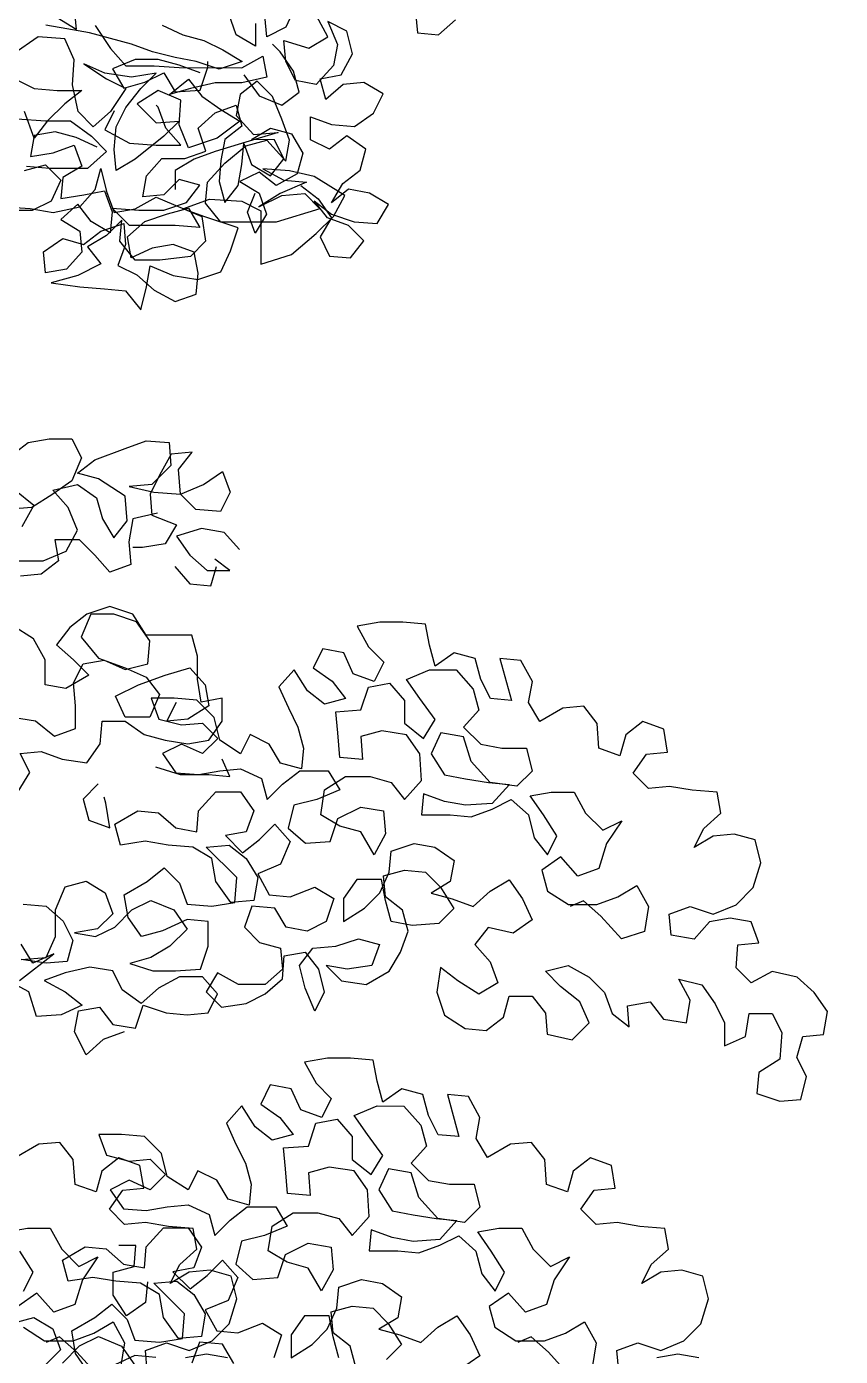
# Model space of a CAD drawing. Header units: inches. Extents: x 350994 to 353538, y 1581369 to 1583842.
# Drawn here: x 351584.641 to 351585.336, y 1583405.178 to 1583406.313 of the extents above; entities that cross this region are included whole.
import ezdxf

# ---------------------------------------------------------------- set-up
doc = ezdxf.new("R2010")
doc.units = ezdxf.units.IN
doc.header["$MEASUREMENT"] = 0
doc.linetypes.add('1', pattern=[0])
doc.layers.add('FOREST', color=96, linetype='Continuous')
doc.layers.add('TREE', color=81, linetype='1')

# ---------------------------------------------------------------- blocks, each defined once
blk = doc.blocks.new('TREE_4')
at = {"color": 94}
for points in [[(1415.1, 8028), (1418, 7996.2), (1389.1, 8013.6)], [(1446.9, 8001.9), (1470, 7967.2), (1493.1, 7941.2), (1536.5, 7941.1), (1574.1, 7938.2), (1669.5, 7938.1), (1701.3, 7955.4), (1707.1, 7923.6), (1669.5, 7915), (1629, 7915), (1591.4, 7906.4), (1559.6, 7897.7), (1588.5, 7920.8), (1608.7, 7894.8), (1637.6, 7874.5), (1666.5, 7857.2), (1631.8, 7831.2), (1588.4, 7816.8), (1574, 7851.5), (1576.9, 7889.1), (1542.3, 7903.5), (1510.4, 7883.3), (1539.3, 7854.4), (1574, 7857.3), (1550.9, 7834.1), (1507.5, 7799.5), (1478.5, 7782.2), (1475.7, 7814), (1478.6, 7848.7), (1493.1, 7877.6), (1516.2, 7906.5), (1539.4, 7929.6), (1501.8, 7923.8), (1461.3, 7929.6), (1429.5, 7944.1), (1464.2, 7921), (1493.1, 7906.5), (1469.9, 7871.8), (1443.9, 7848.7), (1420.8, 7871.8), (1412.2, 7912.3), (1415.1, 7949.9), (1400.7, 7981.7), (1360.2, 7984.7), (1322.6, 7958.7)], [(1313.9, 7926.9), (1354.3, 7906.6), (1389, 7903.7), (1426.6, 7903.6), (1400.6, 7883.4), (1374.5, 7857.4), (1354.3, 7831.4), (1339.8, 7871.9)], [(1328.3, 7860.4), (1371.6, 7857.4), (1409.2, 7857.4), (1441, 7834.2), (1464.1, 7811.1), (1435.2, 7785.1), (1377.3, 7785.1), (1342.6, 7788.1)], [(1339.8, 7782.3), (1371.6, 7790.9), (1394.7, 7767.8), (1380.2, 7736), (1351.3, 7721.6), (1293.4, 7721.6)], [(1310.8, 7727.4), (1348.4, 7724.5), (1383.1, 7718.6), (1423.5, 7727.3), (1446.7, 7753.3), (1455.4, 7785.1), (1464, 7750.4), (1475.6, 7718.6), (1507.4, 7724.3), (1539.2, 7741.6), (1608.6, 7712.7), (1614.3, 7675.1), (1591.2, 7652), (1544.9, 7646.2), (1507.3, 7646.2), (1484.2, 7675.2), (1487.1, 7707), (1464, 7683.9), (1435.1, 7666.6), (1455.3, 7640.5), (1420.6, 7623.2), (1380.1, 7611.7), (1423.4, 7605.8), (1461, 7602.9), (1492.8, 7600), (1515.9, 7571.1), (1524.6, 7605.8), (1530.4, 7637.6), (1565.1, 7623.1), (1602.7, 7617.2), (1637.4, 7628.8), (1651.9, 7660.6), (1663.5, 7695.3), (1611.5, 7712.7), (1579.7, 7724.2), (1620.2, 7738.7), (1669.3, 7735.7), (1698.2, 7721.2), (1698.1, 7640.3), (1744.4, 7654.7), (1782, 7686.5), (1808.1, 7712.5), (1825.5, 7744.3), (1779.2, 7773.2), (1741.6, 7781.9), (1701.2, 7784.9), (1733, 7767.5), (1767.6, 7764.6), (1727.2, 7747.2), (1695.3, 7727), (1730, 7744.3), (1764.7, 7747.2), (1787.8, 7724.1), (1721.3, 7703.9), (1637.5, 7704), (1614.4, 7732.9), (1617.3, 7764.7), (1643.3, 7793.6), (1675.2, 7819.6), (1707, 7828.2), (1735.9, 7796.4), (1741.7, 7828.2), (1730.1, 7860), (1715.7, 7894.7), (1692.6, 7917.9), (1666.6, 7897.6), (1660.8, 7865.8), (1686.8, 7836.9), (1724.3, 7839.8), (1675.2, 7825.4), (1628.9, 7810.9), (1597.1, 7799.4), (1568.2, 7782.1), (1568.1, 7753.2)], [(1541.5, 7262.6), (1503.9, 7254), (1498.1, 7219.3), (1501, 7184.6), (1469.2, 7173), (1446.1, 7199.1), (1423, 7222.2), (1385.4, 7222.3), (1391.1, 7190.5), (1365.1, 7170.2), (1333.3, 7167.4)], [(1336.2, 7242.5), (1353.6, 7274.3), (1324.7, 7297.5)], [(1319, 7349.5), (1345, 7369.8), (1376.8, 7375.5), (1411.5, 7375.5), (1426, 7346.6), (1411.5, 7311.9), (1382.5, 7291.7), (1350.7, 7271.4), (1318.9, 7268.6)], [(1321.7, 7190.5), (1368, 7190.5), (1402.7, 7204.9), (1420.1, 7236.7), (1405.7, 7271.4), (1382.6, 7297.4), (1420.1, 7306.1), (1449, 7285.8), (1457.7, 7254), (1475, 7225.1), (1495.3, 7251.1), (1492.4, 7288.7), (1452, 7314.7), (1420.2, 7323.4), (1446.2, 7343.6), (1492.5, 7360.9), (1524.3, 7372.5), (1559, 7369.6), (1561.8, 7334.9), (1532.9, 7306), (1498.2, 7303.1), (1535.8, 7294.4), (1576.3, 7291.5), (1611, 7305.9), (1639.9, 7326.1), (1651.4, 7294.3), (1637, 7265.4), (1599.4, 7268.3), (1576.3, 7291.5), (1573.4, 7329.1), (1593.7, 7355.1), (1561.9, 7352.2), (1544.5, 7320.4), (1530, 7291.5), (1532.9, 7259.7), (1570.4, 7245.2), (1553.1, 7216.3), (1518.4, 7210.6), (1503.9, 7210.6)], [(1665.8, 7207.6), (1642.7, 7233.6), (1608, 7239.4), (1570.4, 7227.9), (1590.6, 7198.9), (1616.6, 7175.8), (1651.3, 7175.8), (1628.2, 7193.1)], [(1567.5, 7181.6), (1590.6, 7155.6), (1622.4, 7152.7), (1631.1, 7181.6)], [(1330.1, 6840.7), (1347.5, 6869.6), (1333, 6898.5), (1364.8, 6901.3), (1396.6, 6889.8), (1434.2, 6883.9), (1454.5, 6912.8), (1457.4, 6947.5), (1492.1, 6947.5), (1521, 6927.2), (1552.8, 6918.5), (1587.5, 6912.7), (1619.3, 6918.5), (1639.6, 6947.4), (1639.6, 6982.1), (1607.8, 6976.3), (1602, 7011), (1602.1, 7045.7), (1593.4, 7077.5), (1524, 7077.6), (1503.8, 7109.4), (1469.1, 7121), (1434.4, 7109.5), (1408.4, 7089.2), (1388.1, 7063.2), (1414.1, 7040.1), (1437.2, 7016.9), (1402.5, 6996.7), (1370.7, 7002.5), (1370.8, 7040.1), (1353.4, 7071.9), (1321.6, 7092.2)], [(1321.5, 6953.4), (1356.2, 6947.6), (1385.1, 6924.5), (1416.9, 6936), (1416.9, 6970.7), (1414.1, 7005.4), (1428.6, 7034.3), (1460.4, 7040), (1492.2, 7025.6), (1526.9, 7034.2), (1529.8, 7068.9), (1509.6, 7097.8), (1474.9, 7109.4), (1440.2, 7109.5), (1425.7, 7074.8), (1451.7, 7042.9), (1492.2, 7028.4), (1524, 7014), (1544.2, 6987.9), (1529.7, 6953.2), (1492.1, 6953.3), (1477.7, 6985.1), (1512.4, 7002.4), (1552.9, 7016.8), (1590.5, 7028.4), (1613.6, 7002.3), (1619.3, 6970.5), (1587.5, 6950.3), (1555.7, 6947.4), (1570.2, 6976.3)], [(1490.8, 6476.1), (1458.9, 6464.5), (1432.9, 6441.4), (1415.6, 6476.1), (1421.4, 6507.9), (1453.2, 6513.7), (1473.4, 6487.6), (1508.1, 6481.8), (1519.7, 6516.5), (1554.4, 6504.9), (1586.2, 6502), (1618, 6504.9), (1632.5, 6533.8), (1609.4, 6559.8), (1574.7, 6559.8), (1542.9, 6542.5), (1516.8, 6519.4), (1487.9, 6539.7), (1473.5, 6568.6), (1438.8, 6574.4), (1401.2, 6565.8), (1369.4, 6554.2), (1401.2, 6536.9), (1427.2, 6516.6), (1395.4, 6502.2), (1357.8, 6499.3), (1346.2, 6536.9), (1314.5, 6554.3)], [(1331.8, 6554.3), (1383.9, 6594.7), (1352.1, 6580.3), (1334.7, 6609.2)], [(1337.7, 6669.9), (1372.4, 6667), (1398.4, 6643.8), (1412.8, 6614.9), (1404.1, 6583.1), (1372.3, 6580.3), (1334.7, 6586.1), (1372.3, 6588.9), (1386.8, 6620.7), (1386.8, 6661.2), (1401.3, 6695.9), (1433.1, 6704.5), (1462, 6687.2), (1473.6, 6655.3), (1450.4, 6632.2), (1415.7, 6626.5), (1447.5, 6620.7), (1476.4, 6635.1), (1502.5, 6661.1), (1531.4, 6675.5), (1566.1, 6661), (1586.3, 6632.1), (1560.3, 6606.1), (1531.3, 6588.8), (1499.5, 6580.1), (1534.2, 6568.6), (1568.9, 6568.5), (1606.5, 6571.4), (1618.1, 6606.1), (1618.1, 6643.6), (1586.3, 6646.6), (1548.7, 6629.3), (1516.9, 6620.6), (1496.7, 6649.5), (1490.9, 6684.2), (1525.7, 6704.4), (1551.7, 6724.7), (1574.8, 6701.5), (1586.3, 6669.7), (1623.9, 6666.8), (1658.6, 6672.5), (1661.6, 6710.1), (1615.3, 6756.4), (1650, 6759.3), (1676, 6739), (1693.4, 6710.1), (1687.5, 6675.4), (1652.8, 6672.5), (1629.7, 6704.4), (1624, 6739.1), (1595.1, 6756.4), (1557.5, 6759.4), (1522.8, 6765.2), (1485.2, 6759.4), (1476.6, 6791.2), (1511.3, 6811.4), (1543.1, 6808.5), (1569.1, 6785.4), (1600.9, 6779.6), (1603.8, 6811.4), (1629.9, 6840.2), (1667.5, 6840.2), (1687.7, 6811.3), (1676.1, 6779.5), (1644.3, 6773.7), (1670.3, 6747.7), (1696.3, 6767.9), (1719.5, 6791), (1742.6, 6765), (1728.1, 6730.3), (1693.4, 6715.9), (1710.7, 6684), (1742.5, 6681.1), (1780.1, 6695.5), (1809, 6678.2), (1797.4, 6643.5), (1768.5, 6629.1), (1736.7, 6634.9), (1719.3, 6663.8), (1684.6, 6666.7), (1673.1, 6634.9), (1696.2, 6611.8), (1728, 6603.1), (1730.8, 6571.3), (1704.8, 6548.2), (1664.3, 6548.2), (1632.5, 6565.6), (1615.1, 6536.7), (1638.2, 6513.5), (1675.8, 6519.3), (1704.8, 6533.7), (1730.8, 6556.8), (1733.7, 6591.5), (1765.5, 6597.3), (1785.8, 6571.2), (1794.4, 6536.5), (1779.9, 6507.6), (1765.5, 6542.3), (1756.8, 6577), (1777.1, 6603), (1811.8, 6605.9), (1846.5, 6617.4), (1878.3, 6608.7), (1866.7, 6576.9), (1829.1, 6571.2), (1797.3, 6577), (1820.4, 6553.8), (1858, 6548), (1892.7, 6568.2), (1910.1, 6597.1), (1921.7, 6628.9), (1913.1, 6660.7), (1887.1, 6681), (1884.2, 6712.8), (1916, 6721.4), (1947.8, 6718.5), (1970.9, 6695.4), (1991.1, 6663.5), (1968, 6640.4), (1927.5, 6637.6), (1895.7, 6643.4), (1887, 6675.2), (1881.3, 6707), (1843.7, 6707), (1823.4, 6678.2), (1823.4, 6643.5), (1855.2, 6663.7), (1878.4, 6686.8), (1892.9, 6718.6), (1895.8, 6750.4), (1930.5, 6761.9), (1962.3, 6756.1), (1991.2, 6735.8), (1985.4, 6704), (1956.4, 6686.7), (1988.2, 6678), (2020, 6666.4), (2046.1, 6689.5), (2075, 6706.8), (2095.2, 6677.9), (2109.7, 6646.1), (2080.7, 6625.9), (2043.1, 6634.6), (2022.9, 6608.6), (2046, 6582.5), (2057.5, 6550.7), (2028.6, 6533.4), (1996.8, 6553.7), (1970.8, 6573.9), (1965, 6536.4), (1976.5, 6501.6), (2008.3, 6481.4), (2040.1, 6478.5), (2066.1, 6498.7), (2074.8, 6530.5), (2109.5, 6530.4), (2129.8, 6504.4), (2132.6, 6472.6), (2170.2, 6463.9), (2196.2, 6489.9), (2181.8, 6521.7), (2152.9, 6544.9), (2129.8, 6568), (2164.5, 6576.6), (2196.3, 6559.3), (2219.4, 6536.1), (2231, 6504.3), (2257, 6484), (2254.1, 6515.8), (2288.8, 6521.6), (2309, 6495.6), (2343.7, 6489.7), (2349.5, 6524.4), (2332.2, 6556.3), (2366.9, 6547.5), (2387.1, 6518.6), (2401.5, 6489.7), (2401.5, 6455), (2433.3, 6469.4), (2439.1, 6504.1), (2473.8, 6504.1), (2488.3, 6475.2), (2485.3, 6434.7), (2453.5, 6414.5), (2450.6, 6382.7), (2485.3, 6371.1), (2517.1, 6373.9), (2525.8, 6408.6), (2511.4, 6437.5), (2520.1, 6469.3), (2551.9, 6472.2), (2557.7, 6506.9), (2537.5, 6535.8), (2511.5, 6559), (2473.9, 6567.7), (2442.1, 6550.4), (2419, 6573.5), (2421.9, 6608.2), (2453.7, 6611.1), (2442.1, 6642.9), (2410.3, 6648.7), (2378.5, 6643), (2355.4, 6617), (2320.7, 6622.8), (2317.8, 6654.6), (2349.6, 6666.1), (2384.3, 6654.5), (2419, 6668.9), (2445.1, 6694.9), (2456.7, 6732.5), (2448, 6767.2), (2416.2, 6775.9), (2384.4, 6773.1), (2355.5, 6755.7), (2370, 6784.6), (2396, 6807.7), (2390.3, 6839.5), (2352.7, 6842.5), (2318, 6848.3), (2286.2, 6845.4), (2263.1, 6868.6), (2283.4, 6897.5), (2315.2, 6900.3), (2309.4, 6935), (2277.6, 6946.6), (2251.6, 6926.4), (2242.9, 6894.6), (2211.1, 6906.2), (2208.2, 6943.8), (2188, 6969.8), (2156.2, 6967), (2121.5, 6946.8), (2104.2, 6975.7), (2110, 7007.5), (2092.7, 7039.3), (2060.9, 7042.2), (2078.2, 6978.6), (2046.3, 6981.5), (2031.9, 7010.5), (2023.3, 7042.3), (1991.5, 7051), (1962.5, 7030.8), (1953.9, 7062.6), (1948.1, 7094.4), (1913.5, 7097.3), (1878.8, 7097.3), (1844.1, 7091.6), (1861.4, 7059.8), (1884.5, 7036.6), (1870, 7007.7), (1838.2, 7019.3), (1823.8, 7051.1), (1792, 7056.9), (1777.5, 7028), (1806.4, 7007.8), (1826.6, 6981.7), (1794.8, 6973.1), (1768.8, 6993.4), (1748.6, 7025.2), (1725.4, 6999.2), (1739.9, 6967.4), (1754.3, 6938.4), (1762.9, 6906.6), (1760, 6874.8), (1728.2, 6883.5), (1710.9, 6912.5), (1682, 6926.9), (1667.5, 6898), (1635.7, 6918.3), (1627.1, 6953), (1601.1, 6979.1), (1566.4, 6982), (1531.7, 6982), (1543.2, 6950.2), (1577.9, 6941.5), (1609.7, 6944.4), (1632.8, 6921.2), (1609.7, 6898.1), (1577.9, 6912.6), (1549, 6898.1), (1569.2, 6869.2), (1603.9, 6866.3), (1635.7, 6872), (1667.5, 6874.9), (1699.3, 6860.4), (1707.9, 6828.6), (1731.1, 6851.7), (1757.1, 6871.9), (1800.5, 6871.9), (1817.8, 6843), (1783.1, 6828.5), (1748.4, 6819.9), (1739.7, 6785.2), (1765.7, 6762.1), (1803.3, 6764.9), (1814.9, 6799.6), (1849.6, 6816.9), (1884.3, 6811.1), (1887.1, 6776.4), (1869.8, 6744.6), (1849.6, 6779.3), (1817.8, 6788), (1788.9, 6805.4), (1794.7, 6843), (1826.5, 6863.2), (1864.1, 6863.2), (1895.9, 6854.5), (1916.1, 6828.4), (1942.1, 6857.3), (1939.3, 6897.8), (1919.1, 6926.7), (1881.5, 6932.5), (1849.7, 6923.9), (1852.5, 6889.2), (1817.9, 6892.1), (1815, 6929.7), (1812.1, 6961.5), (1849.7, 6964.4), (1861.3, 6999.1), (1893.1, 7004.8), (1916.2, 6978.8), (1916.2, 6944.1), (1945.1, 6920.9), (1962.5, 6949.8), (1939.4, 6981.6), (1919.2, 7010.6), (1953.9, 7025), (1994.3, 7025), (2020.3, 6996), (2029, 6964.2), (2005.8, 6938.2), (2031.8, 6912.2), (2063.6, 6906.3), (2101.2, 6906.3), (2109.9, 6871.6), (2086.7, 6848.5), (2046.2, 6854.3), (2017.3, 6886.2), (2005.8, 6923.7), (1971.1, 6929.6), (1956.6, 6897.8), (1976.9, 6865.9), (2008.7, 6860.1), (2043.3, 6854.3), (2075.1, 6851.4), (2049.1, 6822.5), (2008.6, 6819.7), (1976.8, 6825.5), (1945, 6837.1), (1942.1, 6805.3), (1985.5, 6805.2), (2017.3, 6802.3), (2049.1, 6813.8), (2078, 6828.3), (2104, 6805.1), (2112.7, 6770.4), (2132.9, 6744.4), (2147.4, 6773.3), (2127.1, 6805.1), (2106.9, 6834), (2138.7, 6839.8), (2173.4, 6839.7), (2190.8, 6807.9), (2216.8, 6781.9), (2245.7, 6796.3), (2222.5, 6761.6), (2210.9, 6724.1), (2179.1, 6712.5), (2153.1, 6741.5), (2124.2, 6721.2), (2132.8, 6689.4), (2164.6, 6669.2), (2208, 6669.1), (2239.8, 6680.7), (2268.7, 6698), (2286, 6666.2), (2280.2, 6628.6), (2245.5, 6617.1), (2213.7, 6651.8), (2187.7, 6674.9), (2167.5, 6666.3)], [(1538.3, 6878.1), (1575.9, 6866.5), (1619.2, 6866.4), (1651, 6863.5), (1639.5, 6889.5)], [(1451.5, 6852.1), (1428.4, 6829), (1437, 6797.2), (1468.8, 6785.6), (1463.1, 6823.2), (1460.2, 6831.9)], [(1647.3, 5981.7), (1615.5, 5987.5), (1583.7, 5981.7)], [(1525.9, 5961.5), (1523, 5993.3), (1554.8, 6004.9), (1589.5, 5993.3), (1624.2, 6007.7), (1650.3, 6033.7), (1661.9, 6071.3), (1653.2, 6106), (1621.4, 6114.7), (1589.6, 6111.8), (1560.7, 6094.5), (1575.2, 6123.4), (1601.2, 6146.5), (1595.5, 6178.3), (1557.9, 6181.2), (1523.2, 6187.1), (1491.4, 6184.2), (1468.3, 6207.3), (1488.6, 6236.2), (1520.4, 6239.1), (1514.6, 6273.8), (1482.8, 6285.4), (1456.8, 6265.2), (1448.1, 6233.4), (1416.3, 6245), (1413.4, 6282.6), (1393.2, 6308.6), (1361.4, 6305.7), (1326.7, 6285.5)], [(1338.1, 6083.1), (1352.6, 6112), (1332.3, 6143.9)], [(1312.1, 6172.8), (1343.9, 6178.5), (1378.6, 6178.5), (1396, 6146.7), (1422, 6120.6), (1450.9, 6135.1), (1427.7, 6100.4), (1416.1, 6062.8), (1384.3, 6051.3), (1358.3, 6080.2), (1329.4, 6060)], [(1338, 6028.2), (1369.8, 6007.9), (1413.2, 6007.9), (1445, 6019.4), (1473.9, 6036.7), (1491.2, 6004.9), (1485.4, 5967.3)], [(1450.7, 5955.8), (1418.9, 5990.5), (1392.9, 6013.7), (1372.7, 6005)], [(1307.3, 5959.5), (1307.4, 6000), (1321.8, 6034.7), (1353.7, 6043.3), (1382.6, 6025.9), (1394.1, 5994.1), (1370.9, 5971)], [(1397, 5973.9), (1423, 5999.9), (1451.9, 6014.3), (1486.6, 5999.8), (1506.8, 5970.9)], [(1538.6, 5982.4), (1506.8, 5985.3), (1469.2, 5968)], [(1437.4, 5959.4), (1417.2, 5988.3), (1411.5, 6023), (1446.2, 6043.2), (1472.2, 6063.4), (1495.3, 6040.3), (1506.9, 6008.5), (1544.5, 6005.5), (1579.2, 6011.3), (1582.1, 6048.9), (1535.9, 6095.2), (1570.6, 6098), (1596.6, 6077.8), (1613.9, 6048.8), (1608.1, 6014.2), (1573.4, 6011.3), (1550.3, 6043.1), (1544.5, 6077.8), (1515.6, 6095.2), (1478, 6098.1), (1443.3, 6103.9), (1405.8, 6098.2), (1397.1, 6130), (1431.8, 6150.2), (1463.6, 6147.3), (1489.6, 6124.1), (1521.4, 6118.3), (1524.3, 6150.1), (1550.4, 6179), (1588, 6179), (1608.2, 6150), (1596.6, 6118.2), (1564.8, 6112.5), (1590.8, 6086.4), (1616.8, 6106.7), (1640, 6129.8), (1663.1, 6103.7), (1648.6, 6069), (1613.9, 6054.6), (1631.2, 6022.8), (1663, 6019.9), (1700.6, 6034.3), (1729.5, 6016.9), (1717.9, 5982.2)], [(1657.2, 5973.6), (1639.9, 6002.6), (1605.2, 6005.5), (1593.6, 5973.7)], [(1842.2, 5967.7), (1833.6, 5999.5), (1807.6, 6019.8), (1804.7, 6051.6), (1836.5, 6060.2), (1868.3, 6057.3), (1891.4, 6034.1), (1911.6, 6002.3), (1888.5, 5979.2)], [(1816.2, 5982.2), (1807.6, 6014), (1801.8, 6045.8), (1764.2, 6045.8), (1744, 6016.9), (1743.9, 5982.2), (1775.8, 6002.4), (1798.9, 6025.5), (1813.4, 6057.3), (1816.3, 6089.1), (1851, 6100.7), (1882.8, 6094.9), (1911.7, 6074.6), (1905.9, 6042.8), (1877, 6025.5), (1908.8, 6016.8), (1940.6, 6005.2), (1966.6, 6028.3), (1995.5, 6045.6), (2015.7, 6016.7), (2030.2, 5984.9), (2001.2, 5964.6)], [(2362.7, 5981.7), (2330.9, 5987.5), (2299.1, 5981.7)], [(2241.2, 5961.5), (2238.4, 5993.3), (2270.2, 6004.9), (2304.9, 5993.3), (2339.6, 6007.7), (2365.6, 6033.7), (2377.2, 6071.3), (2368.6, 6106), (2336.8, 6114.7), (2305, 6111.8), (2276, 6094.5), (2290.5, 6123.4), (2316.6, 6146.5), (2310.8, 6178.3), (2273.2, 6181.2), (2238.5, 6187.1), (2206.7, 6184.2), (2183.6, 6207.3), (2203.9, 6236.2), (2235.7, 6239.1), (2229.9, 6273.8), (2198.1, 6285.4), (2172.1, 6265.2), (2163.4, 6233.4), (2131.6, 6245), (2128.7, 6282.6), (2108.5, 6308.6), (2076.7, 6305.7), (2042, 6285.5), (2024.7, 6314.5), (2030.5, 6346.3), (2013.2, 6378.1), (1981.4, 6381), (1998.7, 6317.4), (1966.9, 6320.3), (1952.4, 6349.2), (1943.8, 6381), (1912, 6389.7), (1883.1, 6369.5), (1874.4, 6401.3), (1868.7, 6433.2), (1834, 6436.1), (1799.3, 6436.1), (1764.6, 6430.4), (1781.9, 6398.5), (1805, 6375.4), (1790.5, 6346.5), (1758.7, 6358.1), (1744.3, 6389.9), (1712.5, 6395.7), (1698, 6366.8), (1726.9, 6346.5), (1747.1, 6320.5), (1715.3, 6311.9), (1689.3, 6332.1), (1669.1, 6363.9), (1646, 6337.9), (1660.4, 6306.1), (1674.8, 6277.2), (1683.5, 6245.4), (1680.5, 6213.6), (1648.7, 6222.3), (1631.4, 6251.2), (1602.5, 6265.7), (1588, 6236.8), (1556.2, 6257.1), (1547.6, 6291.8), (1521.6, 6317.8), (1486.9, 6320.7), (1452.2, 6320.8), (1463.8, 6289), (1498.4, 6280.3), (1530.2, 6283.1), (1553.4, 6260), (1530.2, 6236.9), (1498.4, 6251.3), (1469.5, 6236.9), (1489.7, 6208), (1524.4, 6205.1), (1556.2, 6210.8), (1588, 6213.7), (1619.8, 6199.2), (1628.4, 6167.4), (1651.6, 6190.5), (1677.6, 6210.7), (1721, 6210.7), (1738.3, 6181.7), (1703.6, 6167.3), (1668.9, 6158.7), (1660.2, 6124), (1686.2, 6100.8), (1723.8, 6103.7), (1735.4, 6138.4), (1770.1, 6155.7), (1804.8, 6149.9), (1807.7, 6115.2), (1790.3, 6083.4), (1770.1, 6118.1), (1738.3, 6126.8), (1709.4, 6144.2), (1715.2, 6181.7), (1747, 6202), (1784.6, 6201.9), (1816.4, 6193.2), (1836.6, 6167.2), (1862.7, 6196.1), (1859.8, 6236.6), (1839.6, 6265.5), (1802, 6271.3), (1770.2, 6262.7), (1773.1, 6228), (1738.4, 6230.9), (1735.5, 6268.5), (1732.7, 6300.3), (1770.2, 6303.1), (1781.8, 6337.8), (1813.7, 6343.6), (1836.8, 6317.5), (1836.7, 6282.8), (1865.6, 6259.7), (1883, 6288.6), (1859.9, 6320.4), (1839.7, 6349.3), (1874.4, 6363.8), (1914.9, 6363.7), (1940.9, 6334.8), (1949.5, 6303), (1926.4, 6277), (1952.3, 6250.9), (1984.1, 6245.1), (2021.7, 6245.1), (2030.4, 6210.4), (2007.2, 6187.3), (1966.8, 6193.1), (1937.9, 6224.9), (1926.3, 6262.5), (1891.6, 6268.3), (1877.2, 6236.5), (1897.4, 6204.7), (1929.2, 6198.9), (1963.9, 6193.1), (1995.7, 6190.2), (1969.6, 6161.3), (1929.1, 6158.4), (1897.3, 6164.2), (1865.5, 6175.8), (1862.6, 6144), (1906, 6144), (1937.8, 6141.1), (1969.6, 6152.6), (1998.5, 6167), (2024.5, 6143.9), (2033.2, 6109.2), (2053.4, 6083.1), (2067.9, 6112), (2047.7, 6143.9), (2027.5, 6172.8), (2059.3, 6178.5), (2094, 6178.5), (2111.3, 6146.7), (2137.3, 6120.6), (2166.2, 6135.1), (2143, 6100.4), (2131.4, 6062.8), (2099.6, 6051.3), (2073.6, 6080.2), (2044.7, 6060), (2053.3, 6028.2), (2085.1, 6007.9), (2128.5, 6007.9), (2160.3, 6019.4), (2189.2, 6036.7), (2206.6, 6004.9), (2200.7, 5967.3)], [(2166, 5955.8), (2134.3, 5990.5), (2108.3, 6013.7), (2088, 6005)], [(1526, 6097.4), (1523.1, 6065.6), (1494.2, 6045.4), (1474, 6077.2), (1474, 6111.9), (1505.8, 6120.6), (1508.7, 6152.4), (1482.7, 6152.4)], [(1548.2, 5042.1), (1580, 5027.6), (1611.8, 5018.9), (1640.7, 5004.4), (1669.6, 4987), (1634.9, 4975.5), (1600.2, 4987.1), (1568.4, 4992.9), (1533.7, 5001.6), (1501.9, 5013.2), (1438.3, 5030.6), (1403.6, 5036.4), (1371.8, 5042.2)], [(1759, 4799), (1785, 4778.7), (1805.2, 4749.8), (1787.9, 4720.9), (1802.3, 4692), (1834.1, 4689.1), (1854.4, 4715.1), (1831.3, 4738.2), (1799.5, 4749.8), (1779.2, 4775.9), (1805.2, 4755.6), (1839.9, 4744), (1874.6, 4741.1), (1892, 4770), (1863.1, 4787.4), (1831.3, 4793.2), (1805.3, 4772.9), (1822.6, 4801.8), (1848.7, 4822.1), (1857.4, 4853.9), (1828.5, 4874.1), (1802.4, 4853.9), (1773.5, 4868.4), (1773.6, 4903.1), (1805.4, 4891.5), (1840.1, 4888.6), (1869, 4908.8), (1883.5, 4937.7), (1854.6, 4955.1), (1822.8, 4952.2), (1796.7, 4929.1), (1788.1, 4960.9), (1819.9, 4966.7), (1837.3, 4998.4), (1828.6, 5033.1), (1799.7, 5047.6), (1814.2, 5012.9), (1808.3, 4981.1), (1782.3, 4952.2), (1750.5, 4958), (1736.1, 4987), (1733.2, 5018.8), (1770.8, 5007.2), (1799.7, 5024.5), (1782.4, 5056.3)], [(1750.6, 5070.8), (1736.1, 5039), (1707.2, 5024.6), (1704.3, 5056.4)], [(1689.9, 5044.8), (1689.8, 5010.1), (1660.9, 5027.5), (1649.4, 5059.3)], [(1932.7, 5062), (1935.6, 5030.2), (1967.4, 5027.2), (1993.5, 5050.3)], [(1672.4, 4966.8), (1695.5, 4935), (1730.2, 4920.5), (1756.3, 4940.7), (1747.6, 4972.5), (1727.4, 5001.4), (1715.9, 5013)], [(1605.9, 4969.7), (1574.1, 4981.3), (1542.4, 4990), (1507.7, 4990.1), (1472.9, 4975.6), (1490.3, 4946.7), (1522.1, 4955.4), (1551, 4969.8), (1568.3, 4940.9), (1605.9, 4943.7), (1617.5, 4978.4), (1617.5, 4987.1)], [(1449.7, 4857.1), (1417.9, 4871.6), (1386.1, 4880.3), (1354.3, 4874.6), (1348.5, 4842.8), (1383.2, 4848.5), (1415, 4860), (1426.6, 4828.2), (1397.6, 4810.9), (1394.7, 4779.1), (1429.4, 4784.9), (1461.2, 4790.6), (1472.7, 4758.8), (1469.8, 4727), (1440.9, 4744.4), (1420.7, 4770.4), (1394.7, 4747.3), (1423.6, 4729.9), (1426.4, 4698.1), (1403.3, 4672.1), (1371.5, 4666.4), (1368.6, 4698.2), (1397.5, 4718.4), (1429.3, 4709.7), (1455.4, 4729.9), (1490.1, 4741.4), (1492.9, 4709.6), (1481.3, 4677.8), (1510.2, 4663.3), (1536.2, 4640.2), (1568, 4622.8), (1599.9, 4634.4), (1602.8, 4666.2), (1597, 4698), (1565.2, 4709.6), (1533.4, 4703.8), (1501.6, 4689.4), (1495.8, 4721.2), (1521.9, 4744.3), (1556.6, 4755.8), (1588.4, 4764.5), (1605.7, 4735.5), (1568.1, 4738.5), (1498.8, 4738.5), (1472.8, 4764.6), (1513.2, 4761.6), (1550.8, 4761.6), (1585.5, 4773.1), (1605.8, 4799.2), (1574, 4807.9), (1550.8, 4784.7), (1519, 4781.9), (1524.8, 4813.7), (1548, 4839.7), (1582.7, 4839.7), (1614.5, 4851.2), (1603, 4885.9), (1629, 4909), (1660.8, 4920.5), (1669.5, 4888.7), (1643.4, 4868.5), (1637.6, 4836.7), (1634.7, 4804.9), (1643.3, 4773.1), (1663.6, 4799.1), (1669.4, 4830.9), (1672.3, 4862.7), (1683.9, 4830.9), (1712.8, 4813.5), (1733, 4839.5), (1718.6, 4868.4), (1683.9, 4868.5), (1712.8, 4885.8), (1744.6, 4877.1), (1762, 4848.2), (1753.3, 4816.4), (1721.4, 4799), (1695.4, 4819.3), (1666.5, 4804.9), (1695.4, 4787.5), (1706.9, 4755.7), (1689.6, 4726.8), (1678, 4758.6), (1689.6, 4787.5)], [(1475.8, 4912), (1461.3, 4883.1), (1498.9, 4862.9), (1539.3, 4859.9), (1576.9, 4859.9), (1553.8, 4885.9), (1542.3, 4917.8), (1539.4, 4920.6)]]:
    blk.add_lwpolyline(points, dxfattribs=at)

msp = doc.modelspace()

# ---------------------------------------------------------------- hatches: boundary and pattern name
at = {"layer": 'FOREST', "lineweight": 5}
h = msp.add_hatch(dxfattribs=at)
h.set_pattern_fill('ANSI31', color=96, scale=50, style=0)
h.paths.add_polyline_path([(351604.9274, 1583347.98), (351663.0036, 1583522.9504), (351611.8779, 1583545.3594), (351490.2916, 1583598.0852), (351436.5696, 1583404.4646), (351529.745, 1583373.1705)])
h.paths.add_polyline_path([(351517.5086, 1583480.1397), (351575.3657, 1583480.1397), (351575.3657, 1583465.1397), (351517.5086, 1583465.1397)], flags=24)

# ---------------------------------------------------------------- block references
at = {"layer": 'TREE', "lineweight": 5, "xscale": 0.0005632341344607994, "yscale": 0.0005632341490127146, "zscale": 0.0005632341444477617}
for p in [(351583.8845, 1583403.4747), (351583.8845, 1583401.8072)]:
    msp.add_blockref('TREE_4', p, dxfattribs=at)

doc.saveas('drawing.dxf')
